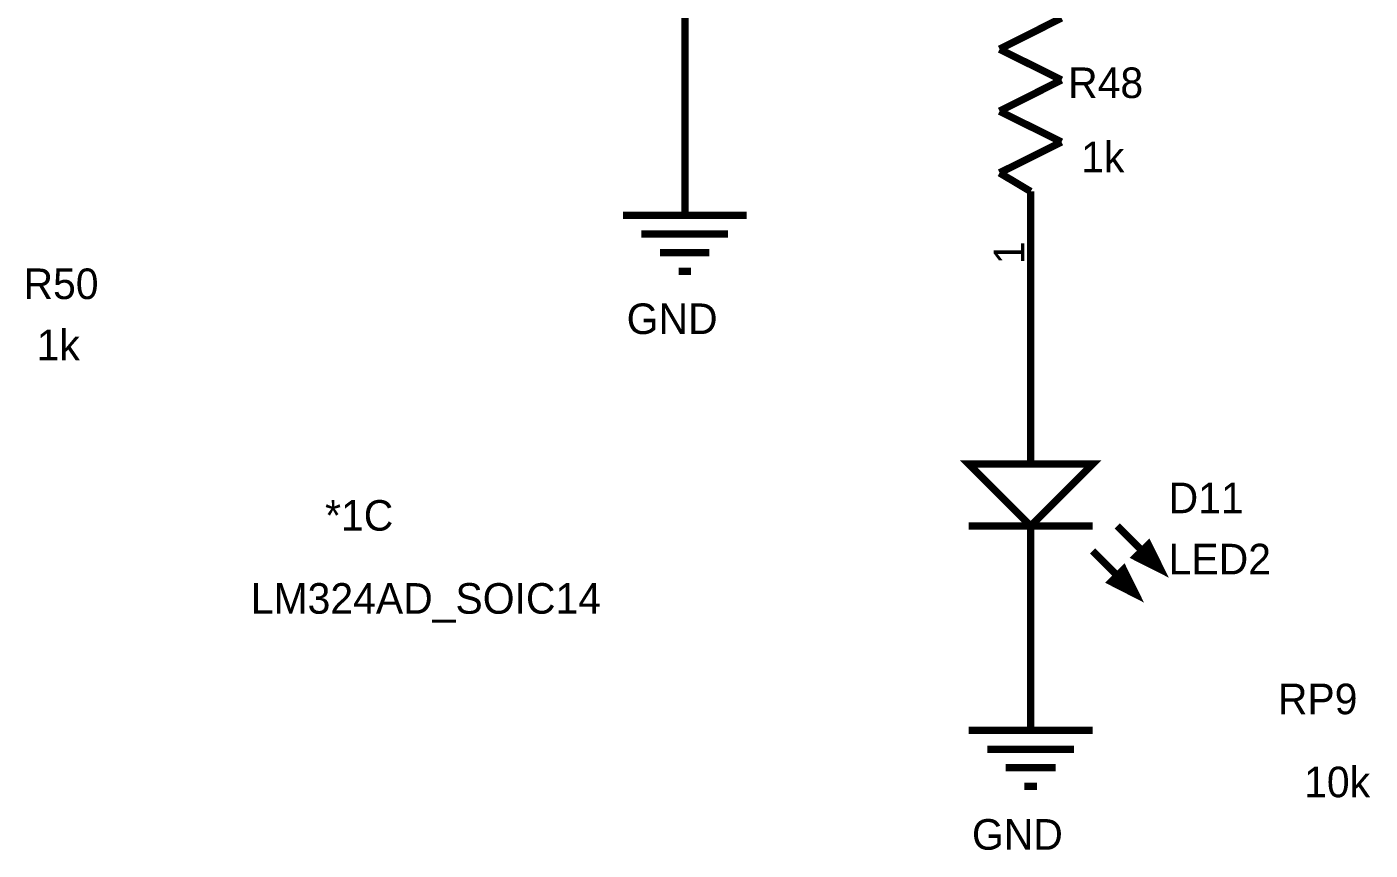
# Model space of a CAD drawing. Header units: millimetres. Extents: x 0 to 800, y 0 to 567.
# Drawn here: x 136.9 to 191.9, y 225.9 to 259.7 of the extents above; entities that cross this region are included whole.
import ezdxf

# ---------------------------------------------------------------- set-up
doc = ezdxf.new("R2010")
doc.units = ezdxf.units.MM
doc.layers.add('Sheet', color=255, linetype='Continuous')

msp = doc.modelspace()

# ---------------------------------------------------------------- linework, layer by layer
at = {"layer": 'Sheet', "const_width": 0.3}
for points in [[(163.951, 260.296), (163.839, 260.296), (163.839, 254.506)], [(176.741, 258.784), (179.283, 260.061)], [(179.283, 257.519), (176.741, 258.784)], [(176.741, 256.242), (179.283, 257.519)], [(179.283, 254.976), (176.741, 256.242)], [(176.741, 253.711), (179.283, 254.976)], [(163.839, 254.506), (163.839, 251.964)], [(178.018, 252.949), (176.741, 253.711)], [(178.018, 252.949), (178.018, 247.865)], [(178.018, 252.949), (178.018, 252.188)], [(161.297, 251.964), (166.37, 251.964)], [(162.058, 251.202), (165.609, 251.202)], [(162.82, 250.441), (164.847, 250.441)], [(163.581, 249.679), (164.085, 249.679)], [(178.018, 246.846), (178.018, 247.865)], [(178.018, 241.772), (178.018, 246.846)], [(180.56, 239.23), (175.475, 239.23)], [(178.018, 239.23), (178.018, 234.146)], [(181.568, 239.23), (183.349, 237.449)], [(180.56, 238.211), (182.33, 236.43)], [(178.018, 234.146), (178.018, 233.384)], [(178.018, 233.384), (178.018, 230.853)], [(175.475, 230.853), (180.56, 230.853)], [(176.237, 230.08), (179.799, 230.08)], [(176.999, 229.319), (179.037, 229.319)], [(177.76, 228.557), (178.275, 228.557)]]:
    msp.add_lwpolyline(points, dxfattribs=at)
at = {"layer": 'Sheet'}
for points, const_width in [([(175.475, 241.772), (178.018, 239.23), (180.56, 241.772), (175.475, 241.772)], 0.3), ([(175.475, 241.772), (178.018, 239.23), (180.56, 241.772), (175.475, 241.772)], 0.0991), ([(183.349, 237.449), (182.845, 238.468), (182.33, 237.964), (183.349, 237.449)], 0.3), ([(183.349, 237.449), (182.845, 238.468), (182.33, 237.964), (183.349, 237.449)], 0.0991), ([(182.33, 236.43), (181.826, 237.449), (181.322, 236.945), (182.33, 236.43)], 0.3), ([(182.33, 236.43), (181.826, 237.449), (181.322, 236.945), (182.33, 236.43)], 0.0991)]:
    msp.add_lwpolyline(points, close=True, dxfattribs=dict(at, const_width=const_width))

# ---------------------------------------------------------------- texts
for s, height, p in [('R48', 1.2543, (179.552, 256.779)), ('1k', 1.2543, (180.09, 253.733)), ('R50', 1.2543, (136.725, 248.537)), ('GND', 1.2543, (161.454, 247.103)), ('1k', 1.2543, (137.262, 246.028)), ('D11', 1.2543, (183.674, 239.756)), ('*1C', 1.2543, (149.089, 239.04)), ('LED2', 1.2543, (183.674, 237.248)), ('LM324AD_SOIC14', 1.25433, (146.043, 235.635)), ('RP9', 1.2543, (188.153, 231.514)), ('10k', 1.2543, (189.229, 228.109)), ('GND', 1.2543, (175.61, 225.959))]:
    msp.add_text(s, height=height, dxfattribs=at).set_placement(p)
msp.add_text('1', height=1.254, rotation=90, dxfattribs=at).set_placement((177.76, 249.97))

doc.saveas('drawing.dxf')
